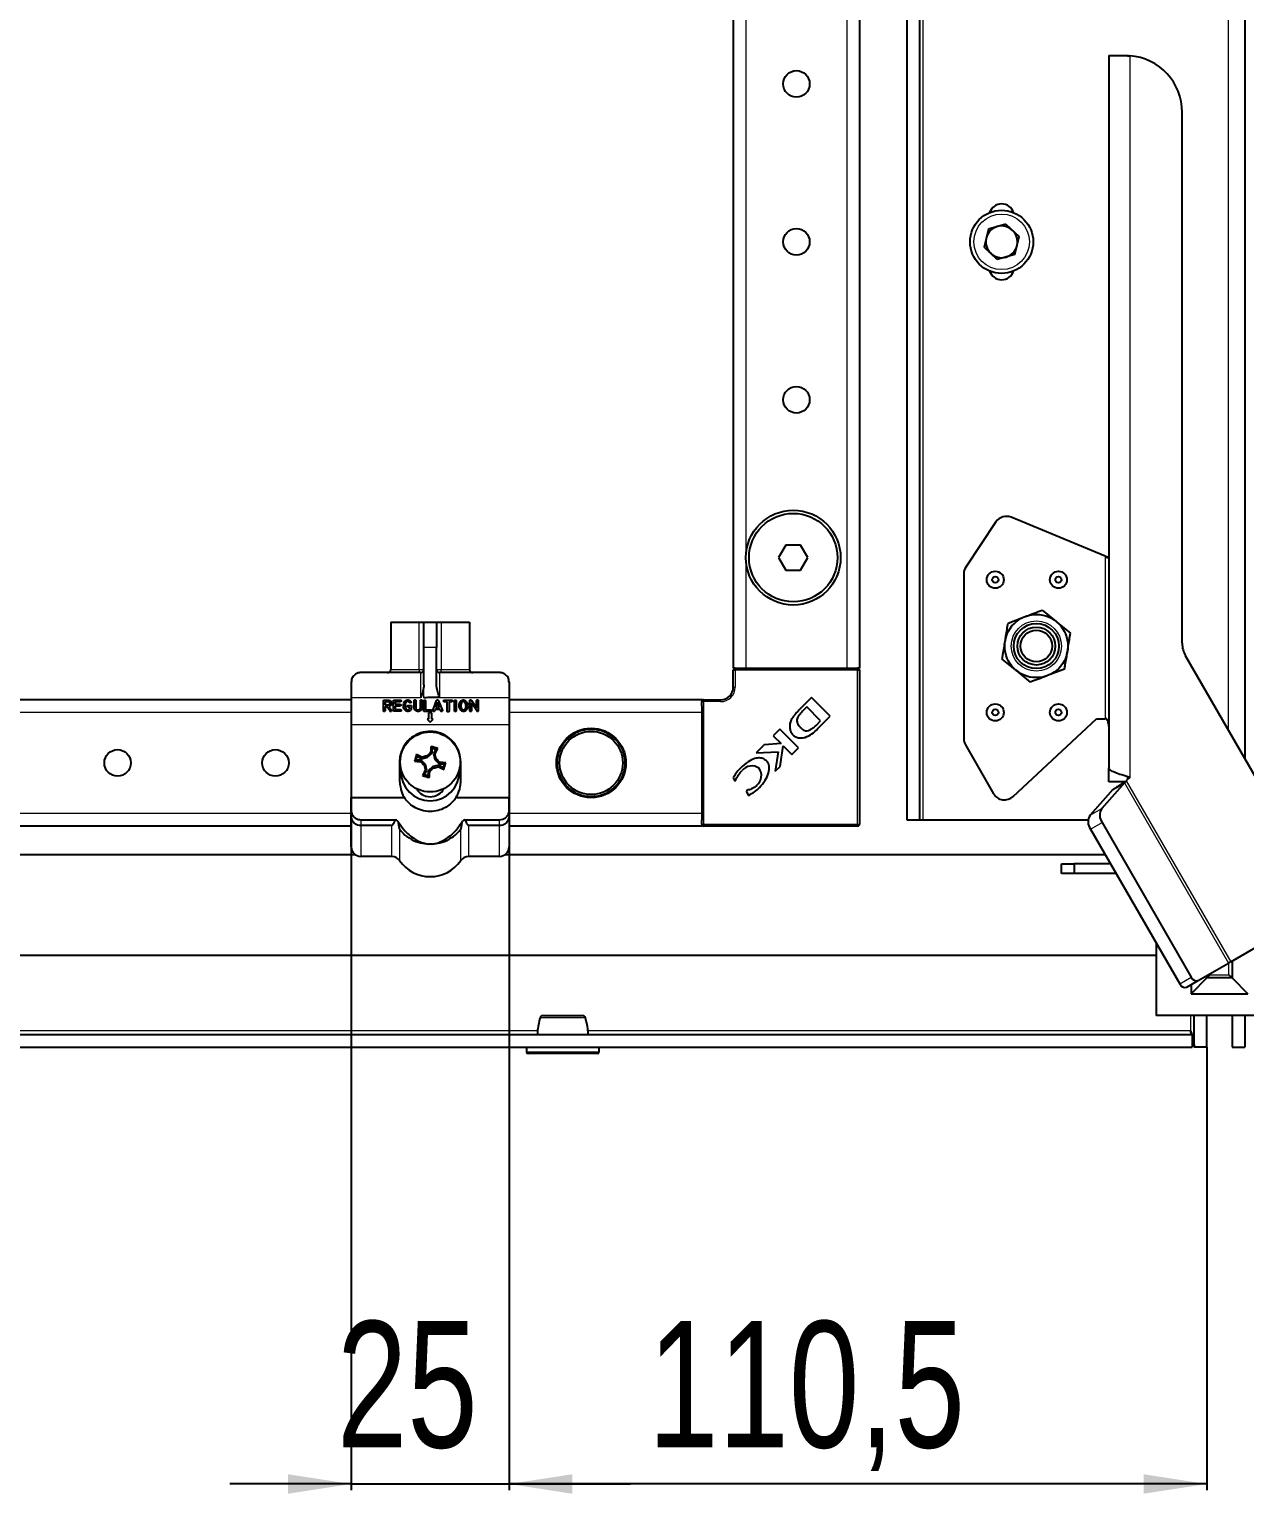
# Model space of a CAD drawing. Header units: millimetres. Extents: x -421 to 2398, y -1229 to 1219.
# Drawn here: x -64.3 to 128.1, y -774.1 to -542.3 of the extents above; entities that cross this region are included whole.
import ezdxf

# ---------------------------------------------------------------- set-up
doc = ezdxf.new("R2010")
doc.units = ezdxf.units.MM
doc.layers.add('FORMAT', color=7, linetype='Continuous')
doc.styles.add('SLDTEXTSTYLE0', font='TXT', dxfattribs={"width": 0.75})
doc.dimstyles.new('SLDDIMSTYLE0', dxfattribs={"dimtxt": 20, "dimasz": 10, "dimexe": 0, "dimexo": 0.0625, "dimgap": 5, "dimtad": 2, "dimdec": 1, "dimrnd": 1e-09, "dimzin": 12, "dimdsep": 46, "dimtxsty": 'SLDTEXTSTYLE0', "dimsah": 1, "dimcen": 0.09, "dimadec": 0, "dimazin": 3, "dimtfac": 1, "dimtofl": 0, "dimtmove": 0, "dimatfit": 3, "dimfxl": 0, "dimfrac": 2, "dimtolj": 1, "dimtzin": 12, "dimarcsym": 0})
doc.dimstyles.new('SLDDIMSTYLE1', dxfattribs={"dimtxt": 20, "dimasz": 10, "dimexe": 0, "dimexo": 0.0625, "dimgap": 5, "dimtad": 2, "dimdec": 1, "dimrnd": 1e-09, "dimzin": 12, "dimdsep": 46, "dimtxsty": 'SLDTEXTSTYLE0', "dimsah": 1, "dimcen": 0.09, "dimadec": 0, "dimazin": 3, "dimtfac": 1, "dimtmove": 0, "dimatfit": 0, "dimfxl": 0, "dimfrac": 2, "dimtolj": 1, "dimtzin": 12, "dimarcsym": 0})

# ---------------------------------------------------------------- blocks, each defined once
blk = doc.blocks.new('_D_8')
at = {"layer": 'FORMAT'}
for p, q in [((11.64, -663.91), (11.64, -773.61)), ((122.14, -703.46), (122.14, -773.61)), ((122.14, -772.61), (11.64, -772.61))]:
    blk.add_line(p, q, dxfattribs=at)
for points in [[(11.64, -772.61), (21.64, -774.15), (21.64, -771.07)], [(122.14, -772.61), (112.14, -771.07), (112.14, -774.15)]]:
    blk.add_solid(points, dxfattribs=at)
at = {"layer": 'FORMAT', "insert": (33.64, -746.83), "char_height": 20, "attachment_point": 1, "style": 'SLDTEXTSTYLE0'}
blk.add_mtext('110,5', dxfattribs=at)
blk = doc.blocks.new('_D_9')
at = {"layer": 'FORMAT'}
for p, q in [((-13.36, -663.91), (-13.36, -773.61)), ((11.64, -663.91), (11.64, -773.61)), ((-13.36, -772.61), (-32.59, -772.61)), ((-13.36, -772.61), (11.64, -772.61)), ((11.64, -772.61), (30.87, -772.61))]:
    blk.add_line(p, q, dxfattribs=at)
for points in [[(-13.36, -772.61), (-23.36, -771.07), (-23.36, -774.15)], [(11.64, -772.61), (21.64, -774.15), (21.64, -771.07)]]:
    blk.add_solid(points, dxfattribs=at)
at = {"layer": 'FORMAT', "insert": (-15.64, -746.83), "char_height": 20, "attachment_point": 1, "style": 'SLDTEXTSTYLE0'}
blk.add_mtext('25', dxfattribs=at)

msp = doc.modelspace()

# ---------------------------------------------------------------- linework, layer by layer
at = {"color": 7, "linetype": 'Continuous', "lineweight": 25}
for p, q in [((74.64, 415.55), (74.64, -667.45)), ((76.64, 415.55), (76.64, -667.45)), ((128.14, 405.84), (128.14, -657.74)), ((47.14, 391.55), (47.14, -643.45)), ((67.14, 391.55), (67.14, -643.45)), ((106.64, -546.45), (107.61, -546.45)), ((106.64, -546.45), (106.64, -659.21)), ((107.61, -546.45), (109.73, -546.45)), ((118.23, -639.5), (118.23, -555.45)), ((87.54, -573.95), (86.86, -576.77)), ((90.32, -573.13), (87.54, -573.95)), ((90.32, -573.13), (92.42, -575.13)), ((88.96, -578.77), (86.86, -576.77)), ((91.74, -577.95), (92.42, -575.13)), ((91.74, -577.95), (88.96, -578.77)), ((88.74, -620.3), (83.97, -627.45)), ((106.04, -625.7), (91.15, -619.55)), ((55.49, -623.95), (54.33, -625.95)), ((54.33, -625.95), (55.49, -627.95)), ((57.79, -623.95), (55.49, -623.95)), ((58.95, -625.95), (57.79, -623.95)), ((57.79, -627.95), (58.95, -625.95)), ((106.04, -625.7), (106.64, -625.8)), ((106.04, -625.7), (106.28, -625.95)), ((55.49, -627.95), (57.79, -627.95)), ((83.64, -628.56), (83.64, -654.6)), ((96.06, -634.25), (98.3, -636.08)), ((-7.11, -636.15), (-7.11, -643.65)), ((-7.11, -636.15), (-2.59, -636.15)), ((-2.59, -636.15), (-1.86, -636.15)), ((-1.86, -636.15), (0.14, -636.15)), ((-1.86, -640.15), (-1.86, -636.15)), ((0.14, -636.15), (0.14, -640.15)), ((0.14, -636.15), (0.86, -636.15)), ((0.86, -636.15), (5.39, -636.15)), ((5.39, -636.15), (5.39, -643.65)), ((90.67, -636.3), (93.36, -635.28)), ((-1.86, -646.09), (-1.86, -640.15)), ((0.14, -646.09), (0.14, -640.15)), ((136.6, -672.4), (118.77, -641.5)), ((-2.36, -644.15), (-11.86, -644.15)), ((10.14, -644.15), (0.64, -644.15)), ((47.14, -643.45), (47.44, -643.45)), ((47.14, -646.45), (47.14, -643.75)), ((47.44, -643.45), (48.09, -643.45)), ((48.09, -643.45), (49.14, -643.45)), ((49.14, -643.45), (65.14, -643.45)), ((65.14, -643.45), (66.19, -643.45)), ((66.19, -643.45), (66.84, -643.45)), ((66.84, -643.45), (67.14, -643.45)), ((67.14, -643.75), (67.14, -668.15)), ((94.22, -645.65), (91.98, -643.83)), ((99.61, -643.6), (96.92, -644.63)), ((-13.36, -645.65), (-13.36, -648.15)), ((11.64, -645.65), (11.64, -648.15)), ((-13.36, -648.45), (-192.86, -648.45)), ((-13.36, -648.15), (-13.36, -652.4)), ((-8.27, -650.17), (-8.27, -648.5)), ((-8.27, -648.5), (-7.51, -648.5)), ((-7.51, -648.77), (-8.01, -648.77)), ((-8.01, -648.77), (-8.01, -649.27)), ((-6.66, -650.28), (-6.66, -648.5)), ((-6.66, -648.5), (-5.6, -648.5)), ((-5.6, -648.77), (-6.4, -648.77)), ((-6.4, -648.77), (-6.4, -649.17)), ((-6.4, -649.17), (-5.65, -649.17)), ((-3.4, -649.69), (-3.4, -648.61)), ((-3.14, -648.61), (-3.14, -649.69)), ((-2.4, -649.68), (-2.4, -648.61)), ((-2.13, -648.61), (-2.13, -649.68)), ((-1.85, -650.3), (-1.85, -648.64)), ((-1.58, -648.64), (-1.58, -650.04)), ((-0.42, -650.13), (0.15, -648.59)), ((0.31, -648.83), (0.01, -649.7)), ((0.64, -649.7), (0.31, -648.83)), ((0.47, -648.61), (1.07, -650.13)), ((1.82, -648.77), (1.4, -648.77)), ((1.41, -648.5), (2.52, -648.5)), ((1.82, -650.23), (1.82, -648.77)), ((2.53, -648.77), (2.13, -648.77)), ((2.13, -648.77), (2.13, -650.23)), ((3, -650.17), (3, -648.63)), ((3.26, -648.63), (3.26, -650.17)), ((5.42, -650.17), (5.42, -648.61)), ((6.52, -650.19), (5.68, -648.93)), ((5.68, -648.93), (5.68, -650.16)), ((5.69, -648.56), (6.5, -649.8)), ((6.5, -649.8), (6.5, -648.61)), ((6.76, -648.61), (6.76, -650.17)), ((11.64, -648.15), (11.64, -652.4)), ((42.14, -648.45), (11.64, -648.45)), ((42.14, -648.45), (42.14, -648.75)), ((42.14, -649.4), (42.14, -648.75)), ((42.44, -648.45), (45.14, -648.45)), ((59.53, -648.1), (57.64, -649.99)), ((62.49, -651.06), (59.53, -648.1)), ((-8.01, -649.27), (-7.42, -649.27)), ((-8.01, -649.53), (-8.01, -650.17)), ((-7.72, -649.53), (-8.01, -649.53)), ((-7.22, -650.24), (-7.72, -649.53)), ((-7.41, -649.53), (-7.01, -650.1)), ((-5.6, -650.28), (-6.66, -650.28)), ((-5.65, -649.44), (-6.4, -649.44)), ((-6.4, -649.44), (-6.4, -650.01)), ((-6.4, -650.01), (-5.6, -650.01)), ((-4.33, -649.34), (-3.83, -649.34)), ((-4.13, -649.61), (-4.33, -649.61)), ((-3.83, -649.34), (-3.83, -649.64)), ((-0.78, -650.3), (-1.85, -650.3)), ((-1.58, -650.04), (-0.78, -650.04)), ((-0.61, -650.5), (-1.11, -650.5)), ((-1.11, -650.5), (-1.11, -651.5)), ((-0.61, -651.5), (-0.61, -650.5)), ((-0.08, -649.97), (-0.18, -650.21)), ((0.73, -649.97), (-0.08, -649.97)), ((0.01, -649.7), (0.64, -649.7)), ((0.82, -650.21), (0.73, -649.97)), ((42.14, -649.4), (42.14, -650.45)), ((42.14, -650.45), (42.14, -666.45)), ((57.64, -649.99), (57.62, -650.01)), ((58.79, -649.58), (58.13, -650.26)), ((60.97, -651.76), (58.79, -649.58)), ((60.5, -653.05), (62.49, -651.06)), ((91.45, -663.76), (104.64, -651.45)), ((104.64, -651.45), (106.04, -651.45)), ((106.28, -651.45), (106.04, -651.45)), ((-13.36, -652.4), (-13.36, -663.9)), ((-1.36, -651.5), (-0.86, -652)), ((-1.11, -651.5), (-1.36, -651.5)), ((-0.86, -652), (-0.36, -651.5)), ((-0.36, -651.5), (-0.61, -651.5)), ((11.64, -652.4), (11.64, -663.9)), ((54.53, -653.1), (53.47, -654.16)), ((57.49, -656.06), (54.53, -653.1)), ((60.25, -652.5), (60.97, -651.76)), ((-0.53, -656.1), (-0.72, -655.83)), ((-0.56, -656.89), (-0.53, -656.1)), ((-0.53, -656.1), (0.05, -656.27)), ((52.06, -655.58), (50.77, -656.86)), ((54.72, -655.4), (52.06, -655.58)), ((53.47, -654.16), (54.72, -655.4)), ((54.57, -658.99), (55.05, -655.72)), ((55.05, -655.72), (56.44, -657.11)), ((56.44, -657.11), (57.49, -656.06)), ((83.91, -655.6), (88.37, -663.33)), ((-5.71, -658.3), (-5.71, -661.3)), ((-3.06, -657.97), (-3.33, -658.16)), ((-3.06, -657.97), (-2.9, -657.39)), ((-2.27, -658), (-3.06, -657.97)), ((-2.9, -657.39), (-3.02, -657.09)), ((-2.9, -657.39), (-2.21, -657.79)), ((-2.27, -658), (-2.37, -658.23)), ((-1.6, -658.7), (-2.27, -658)), ((-2.21, -657.79), (-2.17, -657.55)), ((-2.21, -657.79), (-1.26, -657.56)), ((-1.26, -657.56), (-1.38, -657.35)), ((-1.26, -657.56), (-0.56, -656.89)), ((-0.56, -656.89), (-0.79, -656.79)), ((0.05, -656.27), (-0.35, -656.96)), ((-0.35, -656.96), (-0.12, -657.9)), ((-0.35, -656.96), (-0.11, -656.99)), ((-0.12, -657.9), (0.09, -657.78)), ((-0.12, -657.9), (0.55, -658.6)), ((0.05, -656.27), (0.35, -656.15)), ((0.55, -658.6), (0.65, -658.37)), ((1.34, -658.63), (1.61, -658.44)), ((3.99, -661.3), (3.99, -658.3)), ((50.77, -656.86), (54.24, -656.68)), ((54.24, -656.68), (53.77, -659.78)), ((-5.51, -659.8), (-5.71, -659.8)), ((-1.77, -660.34), (-2.07, -660.46)), ((-1.6, -658.7), (-1.81, -658.82)), ((-1.77, -660.34), (-1.37, -659.65)), ((-1.19, -660.51), (-1.77, -660.34)), ((-1.37, -659.65), (-1.61, -659.61)), ((-1.37, -659.65), (-1.6, -658.7)), ((-1.16, -659.71), (-1.19, -660.51)), ((-1.19, -660.51), (-1, -660.77)), ((-0.46, -659.04), (-1.16, -659.71)), ((-1.16, -659.71), (-0.93, -659.81)), ((0.49, -658.81), (-0.46, -659.04)), ((-0.46, -659.04), (-0.34, -659.25)), ((0.49, -658.81), (0.45, -659.05)), ((1.18, -659.21), (0.49, -658.81)), ((0.55, -658.6), (1.34, -658.63)), ((1.34, -658.63), (1.18, -659.21)), ((1.18, -659.21), (1.3, -659.51)), ((3.99, -659.8), (3.79, -659.8)), ((53.77, -659.78), (54.57, -658.99)), ((106.64, -661.45), (106.64, -659.21)), ((109.96, -660.76), (109.39, -661.3)), ((109.64, -661.07), (109.64, -660.65)), ((109.94, -660.74), (109.96, -660.76)), ((47.14, -660.82), (47.39, -661.33)), ((47.39, -661.33), (47.5, -661.23)), ((49.34, -662.77), (49.2, -662.91)), ((49.2, -662.91), (49.54, -663.59)), ((107.25, -662.67), (103.67, -666.72)), ((109.08, -661.61), (105.51, -665.66)), ((109.15, -661.45), (106.64, -661.45)), ((107.25, -662.67), (109.08, -661.61)), ((-13.36, -666.05), (-13.36, -663.9)), ((-13.36, -663.9), (-4.96, -663.9)), ((3.23, -663.9), (11.64, -663.9)), ((11.64, -666.05), (11.64, -663.9)), ((-13.36, -666.96), (-13.36, -666.05)), ((-13.36, -671.75), (-13.36, -666.96)), ((-11.86, -667.44), (-6.34, -667.44)), ((4.62, -667.44), (10.14, -667.44)), ((11.64, -666.05), (11.64, -666.96)), ((11.64, -666.96), (11.64, -671.75)), ((42.14, -666.45), (42.14, -667.5)), ((42.14, -668.15), (42.14, -667.5)), ((74.64, -667.45), (76.64, -667.45)), ((76.64, -667.45), (77.24, -667.45)), ((77.24, -667.45), (103.36, -667.45)), ((-13.36, -668.45), (-192.86, -668.45)), ((-11.86, -668.33), (-6.95, -668.33)), ((5.23, -668.33), (10.14, -668.33)), ((42.14, -668.45), (11.64, -668.45)), ((42.14, -668.15), (42.14, -668.45)), ((66.84, -668.45), (42.44, -668.45)), ((103.7, -668.95), (117.84, -693.43)), ((105.54, -667.89), (119.68, -692.37)), ((-218.86, -672.95), (-12.76, -672.95)), ((-6.95, -673.25), (-11.86, -673.25)), ((10.14, -673.25), (5.23, -673.25)), ((11.04, -672.95), (106.01, -672.95)), ((99.14, -675.95), (99.14, -674.45)), ((99.14, -674.45), (101.14, -674.45)), ((101.14, -674.45), (101.14, -675.95)), ((106.88, -674.45), (101.14, -674.45)), ((101.14, -675.95), (99.14, -675.95)), ((107.75, -675.95), (101.14, -675.95)), ((125.92, -689.92), (132.86, -685.91)), ((114.14, -687.02), (114.14, -698.45)), ((114.14, -688.95), (-218.86, -688.95)), ((120.79, -692.88), (125.55, -690.13)), ((125.92, -689.92), (125.55, -690.13)), ((126.15, -689.79), (126.15, -692.49)), ((118.95, -693.94), (120.79, -692.88)), ((122.13, -692.49), (119.64, -694.99)), ((122.13, -692.49), (122.63, -691.99)), ((122.13, -692.49), (122.13, -692.11)), ((126.15, -692.49), (122.13, -692.49)), ((126.15, -692.49), (125.65, -691.99)), ((126.15, -692.49), (128.64, -694.99)), ((119.64, -693.55), (119.64, -694.99)), ((119.64, -694.99), (128.64, -694.99)), ((134.14, -698.45), (114.14, -698.45)), ((120.14, -703.45), (120.14, -698.45)), ((122.14, -703.45), (122.14, -698.45)), ((126.14, -698.45), (126.14, -703.45)), ((128.14, -698.45), (128.14, -703.45)), ((-270.56, -701.45), (119.84, -701.45)), ((119.54, -700.85), (119.74, -701.45)), ((119.84, -701.45), (119.84, -703.45)), ((-270.56, -703.45), (119.84, -703.45)), ((14.39, -703.45), (14.39, -704.2)), ((25.64, -704.45), (14.64, -704.45)), ((25.89, -704.2), (25.89, -703.45)), ((122.14, -703.45), (120.14, -703.45)), ((126.14, -703.45), (128.14, -703.45))]:
    msp.add_line(p, q, dxfattribs=at)
at = {"color": 8, "linetype": 'Continuous', "lineweight": 18}
for p, q in [((77.24, -667.45), (77.24, 415.55)), ((125.54, 401.33), (125.54, -653.23)), ((49.14, 391.55), (49.14, -643.45)), ((65.14, 391.55), (65.14, -643.45)), ((109.94, -546.48), (109.94, -660.74)), ((106.04, -625.7), (106.04, -651.45)), ((-2.59, -643.65), (-2.59, -636.15)), ((0.86, -636.15), (0.86, -643.65)), ((0.14, -640.15), (-1.86, -640.15)), ((-7.11, -643.65), (-2.59, -643.65)), ((-2.59, -643.65), (-1.86, -643.65)), ((-2.36, -648.15), (-2.36, -644.15)), ((0.14, -643.65), (0.86, -643.65)), ((0.64, -644.15), (0.64, -648.08)), ((0.86, -643.65), (5.39, -643.65)), ((47.14, -643.75), (47.44, -643.75)), ((47.44, -643.75), (47.44, -643.45)), ((47.44, -643.75), (47.44, -646.45)), ((66.84, -643.75), (47.44, -643.75)), ((66.84, -643.75), (66.84, -643.45)), ((66.84, -668.15), (66.84, -643.75)), ((66.84, -643.75), (67.14, -643.75)), ((-1.86, -648.15), (-1.86, -646.09)), ((47.14, -646.45), (47.44, -646.45)), ((-2.36, -648.15), (-13.36, -648.15)), ((11.64, -648.15), (-1.86, -648.15)), ((42.14, -648.75), (42.44, -648.75)), ((42.44, -648.75), (42.44, -648.45)), ((45.14, -648.75), (42.44, -648.75)), ((42.44, -648.75), (42.44, -668.15)), ((45.14, -648.45), (45.14, -648.75)), ((-13.36, -650.45), (-192.86, -650.45)), ((42.14, -650.45), (11.64, -650.45)), ((11.64, -652.4), (-13.36, -652.4)), ((109.08, -661.61), (125.55, -690.13)), ((109.39, -661.3), (125.92, -689.92)), ((-13.36, -666.45), (-192.86, -666.45)), ((-11.86, -667.44), (-11.86, -668.33)), ((10.14, -668.33), (10.14, -667.44)), ((42.14, -666.45), (11.64, -666.45)), ((103.67, -666.72), (105.51, -665.66)), ((-11.86, -668.33), (-11.86, -673.25)), ((-6.95, -673.25), (-6.95, -668.33)), ((-5.72, -668.93), (-5.72, -673.9)), ((3.99, -673.9), (3.99, -668.93)), ((5.23, -668.33), (5.23, -673.25)), ((10.14, -673.25), (10.14, -668.33)), ((42.14, -668.15), (42.44, -668.15)), ((42.44, -668.15), (66.84, -668.15)), ((42.44, -668.45), (42.44, -668.15)), ((66.84, -668.15), (66.84, -668.45)), ((66.84, -668.15), (67.14, -668.15)), ((103.7, -668.95), (105.54, -667.89)), ((125.65, -691.99), (125.65, -690.08)), ((117.84, -693.43), (119.68, -692.37)), ((122.63, -691.82), (122.63, -691.99)), ((122.63, -691.99), (125.65, -691.99)), ((119.54, -698.45), (119.54, -700.85)), ((16.17, -700.85), (-166.89, -700.85)), ((119.54, -700.85), (24.11, -700.85)), ((14.39, -704.2), (25.89, -704.2))]:
    msp.add_line(p, q, dxfattribs=at)
at = {"color": 8, "linetype": 'Continuous', "lineweight": 18, "flags": 128}
for points in [[(-2.59, -643.65), (-2.59, -643.75), (-2.6, -643.84), (-2.61, -643.93), (-2.63, -644), (-2.65, -644.07), (-2.67, -644.11), (-2.7, -644.14), (-2.72, -644.15)], [(1, -644.15), (0.97, -644.14), (0.95, -644.11), (0.92, -644.07), (0.9, -644), (0.88, -643.93), (0.87, -643.84), (0.86, -643.75), (0.86, -643.65)]]:
    msp.add_lwpolyline(points, dxfattribs=at)
at = {"color": 7, "linetype": 'Continuous', "lineweight": 25}
for centre, radius in [((57.14, -550.95), 2.1), ((89.64, -575.95), 5), ((57.14, -575.95), 2.1), ((57.14, -600.95), 2.1), ((56.64, -625.95), 7.5), ((56.64, -625.95), 7), ((88.64, -629.45), 1.35), ((98.64, -629.45), 1.35), ((88.64, -629.45), 0.493), ((98.64, -629.45), 0.493), ((95.14, -639.95), 5), ((95.14, -639.95), 3.57), ((95.14, -639.95), 3), ((95.14, -639.95), 2.5), ((88.64, -650.45), 1.35), ((98.64, -650.45), 1.35), ((88.64, -650.45), 0.493), ((98.64, -650.45), 0.493), ((-0.86, -658.3), 4.75), ((24.64, -658.45), 5.5), ((24.64, -658.45), 5), ((-50.36, -658.45), 2.1), ((-25.36, -658.45), 2.1)]:
    msp.add_circle(centre, radius, dxfattribs=at)
at = {"color": 8, "linetype": 'Continuous', "lineweight": 18}
for centre, radius in [((89.64, -575.95), 4.4), ((95.14, -639.95), 3.97), ((24.64, -658.45), 5.3)]:
    msp.add_circle(centre, radius, dxfattribs=at)
at = {"color": 7, "linetype": 'Continuous', "lineweight": 25}
for centre, radius, start, end in [((109.23, -555.45), 9, 0, 85.4954), ((89.64, -571.95), 2, 18.21, 161.79), ((89.64, -575.95), 2.51, 106.3534, 166.3534), ((89.64, -575.95), 2.51, 46.3534, 106.3534), ((89.64, -575.95), 2.51, 346.3534, 46.3534), ((89.64, -575.95), 2.51, 166.3534, 226.3534), ((89.64, -575.95), 2.51, 286.3534, 346.3534), ((89.64, -575.95), 2.51, 226.3534, 286.3534), ((89.64, -579.95), 2, 198.21, 341.79), ((90.4, -621.41), 2, 68.1986, 146.3099), ((85.64, -628.56), 2, 146.3099, 180), ((122.23, -639.5), 4, 180, 210), ((-7.61, -643.65), 0.5, 270, 0), ((-2.36, -643.65), 0.5, 270, 0), ((0.64, -643.65), 0.5, 180, 270), ((5.89, -643.65), 0.5, 180, 270), ((47.44, -643.75), 0.3, 90, 180), ((66.84, -643.75), 0.3, 0, 90), ((45.14, -646.45), 2, 270, 0), ((42.44, -648.75), 0.3, 90, 180), ((56.84, -649.84), 4.87, 290.3445, 318.7777), ((56.07, -648.03), 6.12, 306.9888, 313.0744), ((68.14, -660.86), 69.05, 175.8232, 176.6231), ((-21.15, -727.87), 74.88, 73.3093, 74.166), ((85.64, -654.6), 2, 180, 210), ((68.71, -678.59), 74.88, 163.3093, 164.166), ((1.7, -589.3), 69.05, 265.8232, 266.6231), ((-35.8, -717.86), 69.05, 60.8523, 61.6521), ((53.01, -606.75), 75.61, 222.9111, 223.5289), ((16.84, -730.73), 75.61, 103.9464, 104.5642), ((50.69, -712.17), 75.61, 132.9111, 133.5289), ((-60.41, -623.36), 69.05, 330.8523, 331.6521), ((-73.29, -676), 75.61, 13.9464, 14.5642), ((-54.73, -709.85), 75.61, 42.9111, 43.5289), ((-3.42, -727.3), 69.05, 85.8232, 86.6231), ((-70.43, -638.01), 74.88, 343.3093, 344.166), ((-0.86, -659.8), 4.65, 180, 0), ((58.69, -693.24), 69.05, 150.8523, 151.6521), ((19.43, -588.73), 74.88, 253.3093, 254.166), ((71.57, -640.6), 75.61, 193.9464, 194.5642), ((-69.86, -655.74), 69.05, 355.8232, 356.6231), ((-52.41, -604.43), 75.61, 312.9111, 313.5289), ((-18.56, -585.87), 75.61, 283.9464, 284.5642), ((34.08, -598.75), 69.05, 240.8523, 241.6521), ((50.07, -660.86), 1.94, 53.3097, 142.3464), ((49.63, -660.45), 1.97, 308.454, 35.887), ((-0.86, -661.3), 2.5, 209.1291, 330.7764), ((90.08, -662.3), 2, 210.9638, 313.0251), ((105.32, -667.81), 1.98, 146.5519, 215.0479), ((107.16, -666.75), 1.98, 146.5519, 215.0479), ((42.44, -668.15), 0.3, 180, 270), ((66.84, -668.15), 0.3, 270, 0), ((-11.86, -671.75), 1.5, 180, 270), ((10.14, -671.75), 1.5, 270, 0), ((-6.95, -674.75), 1.5, 34.5604, 90), ((-0.86, -670.56), 5.89, 214.5604, 325.4396), ((5.23, -674.75), 1.5, 90, 145.4396), ((120.5, -692.04), 0.893, 201.9505, 288.5782), ((118.67, -693.1), 0.893, 201.9505, 288.5782), ((17.03, -698.95), 0.5, 89.9982, 165.4001), ((23.25, -698.95), 0.5, 15.316, 90.0228), ((14.64, -704.2), 0.25, 180, 270), ((25.64, -704.2), 0.25, 270, 0)]:
    msp.add_arc(centre, radius, start, end, dxfattribs=at)
at = {"color": 8, "linetype": 'Continuous', "lineweight": 18}
msp.add_arc((45.14, -646.45), 2.3, 270, 0, dxfattribs=at)
at = {"color": 7, "linetype": 'Continuous', "lineweight": 25}
msp.add_ellipse((15427.32, -648.15), major_axis=(15429.18, 0), ratio=0.000259, start_param=3.123591, end_param=3.141593, dxfattribs=at)
for points in [[(107.61, -546.45), (107.77, -546.45), (108.09, -546.46), (108.67, -546.46), (109.29, -546.47), (109.72, -546.48), (109.94, -546.48)], [(106.28, -625.95), (106.33, -625.94), (106.43, -625.92), (106.55, -625.88), (106.62, -625.85), (106.63, -625.82), (106.64, -625.81)], [(106.64, -652.65), (106.62, -652.45), (106.58, -652.05), (106.38, -651.65), (106.28, -651.45)], [(109.94, -660.74), (109.51, -660.61), (108.64, -660.36), (107.55, -659.98), (106.79, -659.59), (106.69, -659.34), (106.64, -659.21)], [(107.25, -662.67), (107.39, -662.57), (107.69, -662.38), (108.22, -662.04), (108.8, -661.68), (109.19, -661.43), (109.39, -661.3)], [(109.08, -661.61), (109.1, -661.59), (109.14, -661.54), (109.22, -661.46), (109.31, -661.38), (109.36, -661.33), (109.39, -661.3)], [(119.84, -701.45), (119.82, -701.44), (119.77, -701.42), (119.69, -701.29), (119.62, -701.09), (119.57, -700.93), (119.54, -700.85)]]:
    msp.add_open_spline(points, degree=3, dxfattribs=at)
for points, knots in [([(93.36, -635.28), (93.43, -635.25), (94.34, -634.91), (95.23, -634.57), (96.06, -634.25)], [0, 0, 0, 0, 0.070201, 1, 1, 1, 1]), ([(90.2, -639.15), (90.25, -638.89), (90.4, -637.93), (90.55, -636.99), (90.67, -636.3)], [0, 0, 0, 0, 0.268634, 1, 1, 1, 1]), ([(98.3, -636.08), (98.35, -636.12), (99.11, -636.74), (99.85, -637.34), (100.54, -637.9)], [0, 0, 0, 0, 0.0702006, 1, 1, 1, 1]), ([(89.74, -642), (89.78, -641.76), (89.93, -640.83), (90.09, -639.87), (90.2, -639.15)], [0, 0, 0, 0, 0.257551, 1, 1, 1, 1]), ([(100.08, -640.75), (100.12, -640.49), (100.27, -639.53), (100.43, -638.59), (100.54, -637.9)], [0, 0, 0, 0, 0.268634, 1, 1, 1, 1]), ([(91.98, -643.83), (91.93, -643.78), (91.17, -643.17), (90.43, -642.56), (89.74, -642)], [0, 0, 0, 0, 0.070201, 1, 1, 1, 1]), ([(99.61, -643.6), (99.65, -643.36), (99.8, -642.43), (99.96, -641.47), (100.08, -640.75)], [0, 0, 0, 0, 0.257551, 1, 1, 1, 1]), ([(-11.86, -644.15), (-11.86, -644.15), (-11.93, -644.15), (-12.28, -644.18), (-12.81, -644.41), (-13.28, -644.99), (-13.34, -645.46), (-13.36, -645.65)], [0, 0, 0, 0, 0.003231, 0.101221, 0.514725, 0.80586, 1, 1, 1, 1]), ([(11.64, -645.65), (11.61, -645.46), (11.56, -644.99), (11.09, -644.41), (10.56, -644.18), (10.21, -644.15), (10.14, -644.15), (10.14, -644.15)], [0, 0, 0, 0, 0.19414, 0.485275, 0.898779, 0.996769, 1, 1, 1, 1]), ([(-1.86, -646.09), (-1.9, -646.43), (-1.98, -647.13), (-2.24, -647.8), (-2.36, -648.15), (-2.36, -648.15)], [0, 0, 0, 0, 0.475461, 0.994056, 1, 1, 1, 1]), ([(0.64, -648.08), (0.64, -648.08), (0.63, -648.08), (0.63, -648.07), (0.61, -648.06), (0.58, -647.97), (0.46, -647.64), (0.24, -647.01), (0.17, -646.41), (0.14, -646.09)], [0, 0, 0, 0, 0.00167, 0.003889, 0.009531, 0.034361, 0.132751, 0.526214, 1, 1, 1, 1]), ([(96.92, -644.63), (96.85, -644.65), (95.94, -645), (95.05, -645.33), (94.22, -645.65)], [0, 0, 0, 0, 0.070201, 1, 1, 1, 1]), ([(-7.51, -648.5), (-7.44, -648.51), (-7.3, -648.52), (-7.19, -648.6), (-7.14, -648.64)], [0, 0, 0, 0, 0.5597473, 1, 1, 1, 1]), ([(-7.32, -648.83), (-7.35, -648.81), (-7.41, -648.77), (-7.48, -648.77), (-7.51, -648.77)], [0, 0, 0, 0, 0.559136, 1, 1, 1, 1]), ([(-7.24, -649.03), (-7.24, -648.99), (-7.25, -648.91), (-7.3, -648.86), (-7.32, -648.83)], [0, 0, 0, 0, 0.559692, 1, 1, 1, 1]), ([(-7.31, -649.22), (-7.3, -649.21), (-7.27, -649.18), (-7.24, -649.11), (-7.24, -649.06), (-7.24, -649.03)], [0, 0, 0, 0, 0.279917, 0.56006, 1, 1, 1, 1]), ([(-6.98, -649.03), (-6.98, -649.12), (-7, -649.28), (-7.12, -649.39), (-7.17, -649.44)], [0, 0, 0, 0, 0.559457, 1, 1, 1, 1]), ([(-7.14, -648.64), (-7.09, -648.7), (-6.99, -648.82), (-6.98, -648.96), (-6.98, -649.03)], [0, 0, 0, 0, 0.5589475, 1, 1, 1, 1]), ([(-5.65, -649.17), (-5.63, -649.18), (-5.59, -649.18), (-5.53, -649.2), (-5.5, -649.25), (-5.5, -649.29), (-5.5, -649.31)], [0, 0, 0, 0, 0.280945, 0.559897, 0.779525, 1, 1, 1, 1]), ([(-5.6, -648.5), (-5.58, -648.5), (-5.54, -648.51), (-5.48, -648.53), (-5.45, -648.58), (-5.45, -648.62), (-5.45, -648.63)], [0, 0, 0, 0, 0.280872, 0.559701, 0.779382, 1, 1, 1, 1]), ([(-5.45, -648.63), (-5.45, -648.66), (-5.45, -648.7), (-5.51, -648.76), (-5.57, -648.76), (-5.6, -648.77)], [0, 0, 0, 0, 0.281053, 0.559663, 1, 1, 1, 1]), ([(-5.11, -649.4), (-5.1, -649.27), (-5.09, -649.03), (-4.96, -648.82), (-4.91, -648.73)], [0, 0, 0, 0, 0.5603404, 1, 1, 1, 1]), ([(-4.91, -648.73), (-4.83, -648.65), (-4.7, -648.51), (-4.5, -648.49), (-4.42, -648.48)], [0, 0, 0, 0, 0.559217, 1, 1, 1, 1]), ([(-4.43, -648.74), (-4.46, -648.75), (-4.54, -648.75), (-4.66, -648.83), (-4.82, -649.04), (-4.83, -649.26), (-4.84, -649.4)], [0, 0, 0, 0, 0.125332, 0.250695, 0.500738, 1, 1, 1, 1]), ([(-4.24, -648.79), (-4.27, -648.77), (-4.33, -648.74), (-4.4, -648.74), (-4.43, -648.74)], [0, 0, 0, 0, 0.558634, 1, 1, 1, 1]), ([(-4.42, -648.48), (-4.35, -648.48), (-4.22, -648.49), (-4.12, -648.54), (-4.07, -648.57)], [0, 0, 0, 0, 0.560514, 1, 1, 1, 1]), ([(-4.13, -648.91), (-4.15, -648.88), (-4.18, -648.84), (-4.22, -648.8), (-4.24, -648.79)], [0, 0, 0, 0, 0.560467, 1, 1, 1, 1]), ([(-4.02, -648.97), (-4.05, -648.96), (-4.09, -648.95), (-4.12, -648.92), (-4.13, -648.91)], [0, 0, 0, 0, 0.558039, 1, 1, 1, 1]), ([(-4.07, -648.57), (-4.03, -648.6), (-3.97, -648.66), (-3.92, -648.73), (-3.9, -648.76)], [0, 0, 0, 0, 0.559542, 1, 1, 1, 1]), ([(-3.87, -648.84), (-3.87, -648.86), (-3.88, -648.9), (-3.93, -648.94), (-3.98, -648.96), (-4.01, -648.96), (-4.02, -648.97)], [0, 0, 0, 0, 0.277709, 0.558209, 0.77892, 1, 1, 1, 1]), ([(-3.9, -648.76), (-3.89, -648.77), (-3.88, -648.8), (-3.87, -648.83), (-3.87, -648.84)], [0, 0, 0, 0, 0.560691, 1, 1, 1, 1]), ([(-3.4, -648.61), (-3.4, -648.59), (-3.4, -648.56), (-3.37, -648.51), (-3.33, -648.48), (-3.3, -648.48), (-3.28, -648.48)], [0, 0, 0, 0, 0.280849, 0.55949, 0.779158, 1, 1, 1, 1]), ([(-3.28, -648.48), (-3.26, -648.48), (-3.22, -648.48), (-3.17, -648.51), (-3.14, -648.56), (-3.14, -648.6), (-3.14, -648.61)], [0, 0, 0, 0, 0.28091, 0.559174, 0.779166, 1, 1, 1, 1]), ([(-2.4, -648.61), (-2.4, -648.59), (-2.39, -648.56), (-2.37, -648.51), (-2.32, -648.48), (-2.29, -648.48), (-2.28, -648.48)], [0, 0, 0, 0, 0.2809, 0.559498, 0.779148, 1, 1, 1, 1]), ([(-2.28, -648.48), (-2.25, -648.48), (-2.21, -648.48), (-2.16, -648.51), (-2.14, -648.56), (-2.13, -648.6), (-2.13, -648.61)], [0, 0, 0, 0, 0.2808885, 0.5590229, 0.7791551, 1, 1, 1, 1]), ([(-1.85, -648.64), (-1.84, -648.62), (-1.84, -648.58), (-1.82, -648.53), (-1.77, -648.51), (-1.74, -648.5), (-1.72, -648.5)], [0, 0, 0, 0, 0.2809124, 0.5594047, 0.7791083, 1, 1, 1, 1]), ([(-1.72, -648.5), (-1.7, -648.5), (-1.66, -648.51), (-1.61, -648.54), (-1.58, -648.59), (-1.58, -648.62), (-1.58, -648.64)], [0, 0, 0, 0, 0.280813, 0.559099, 0.77917, 1, 1, 1, 1]), ([(0.15, -648.59), (0.16, -648.57), (0.17, -648.54), (0.22, -648.49), (0.27, -648.48), (0.3, -648.48)], [0, 0, 0, 0, 0.281465, 0.561772, 1, 1, 1, 1]), ([(0.3, -648.48), (0.32, -648.48), (0.37, -648.48), (0.44, -648.52), (0.46, -648.58), (0.47, -648.61)], [0, 0, 0, 0, 0.281226, 0.561522, 1, 1, 1, 1]), ([(1.27, -648.63), (1.27, -648.61), (1.27, -648.57), (1.31, -648.52), (1.36, -648.51), (1.39, -648.5), (1.41, -648.5)], [0, 0, 0, 0, 0.280713, 0.558701, 0.779045, 1, 1, 1, 1]), ([(1.4, -648.77), (1.38, -648.77), (1.34, -648.76), (1.29, -648.73), (1.27, -648.68), (1.27, -648.65), (1.27, -648.63)], [0, 0, 0, 0, 0.28076, 0.558821, 0.778915, 1, 1, 1, 1]), ([(2.52, -648.5), (2.55, -648.5), (2.59, -648.51), (2.65, -648.53), (2.68, -648.58), (2.68, -648.62), (2.68, -648.63)], [0, 0, 0, 0, 0.280951, 0.559967, 0.779431, 1, 1, 1, 1]), ([(2.68, -648.63), (2.68, -648.66), (2.68, -648.7), (2.62, -648.76), (2.56, -648.76), (2.53, -648.77)], [0, 0, 0, 0, 0.281019, 0.559679, 1, 1, 1, 1]), ([(3, -648.63), (3, -648.62), (3, -648.58), (3.03, -648.53), (3.07, -648.51), (3.1, -648.5), (3.12, -648.5)], [0, 0, 0, 0, 0.280828, 0.559417, 0.779393, 1, 1, 1, 1]), ([(3.12, -648.5), (3.14, -648.5), (3.18, -648.51), (3.23, -648.54), (3.26, -648.59), (3.26, -648.62), (3.26, -648.63)], [0, 0, 0, 0, 0.280765, 0.559178, 0.779175, 1, 1, 1, 1]), ([(3.72, -649.4), (3.72, -649.27), (3.74, -649.05), (3.84, -648.86), (3.89, -648.77)], [0, 0, 0, 0, 0.5599138, 1, 1, 1, 1]), ([(3.89, -648.77), (3.95, -648.68), (4.08, -648.52), (4.28, -648.49), (4.36, -648.48)], [0, 0, 0, 0, 0.560137, 1, 1, 1, 1]), ([(4.08, -648.95), (4.04, -649.03), (3.99, -649.17), (3.98, -649.33), (3.98, -649.4)], [0, 0, 0, 0, 0.559075, 1, 1, 1, 1]), ([(4.36, -648.74), (4.33, -648.75), (4.26, -648.75), (4.15, -648.82), (4.11, -648.9), (4.08, -648.95)], [0, 0, 0, 0, 0.279832, 0.559843, 1, 1, 1, 1]), ([(4.36, -648.48), (4.42, -648.48), (4.54, -648.49), (4.74, -648.58), (4.84, -648.7), (4.9, -648.77)], [0, 0, 0, 0, 0.280496, 0.560765, 1, 1, 1, 1]), ([(4.7, -648.95), (4.66, -648.88), (4.57, -648.77), (4.43, -648.75), (4.36, -648.74)], [0, 0, 0, 0, 0.559596, 1, 1, 1, 1]), ([(4.82, -649.4), (4.81, -649.31), (4.81, -649.15), (4.74, -649.01), (4.7, -648.95)], [0, 0, 0, 0, 0.560046, 1, 1, 1, 1]), ([(4.9, -648.77), (4.96, -648.88), (5.07, -649.08), (5.08, -649.3), (5.08, -649.4)], [0, 0, 0, 0, 0.559312, 1, 1, 1, 1]), ([(5.42, -648.61), (5.42, -648.59), (5.42, -648.55), (5.45, -648.5), (5.49, -648.48), (5.52, -648.48), (5.54, -648.48)], [0, 0, 0, 0, 0.280941, 0.559114, 0.779089, 1, 1, 1, 1]), ([(5.54, -648.48), (5.55, -648.48), (5.59, -648.48), (5.64, -648.51), (5.67, -648.54), (5.69, -648.56)], [0, 0, 0, 0, 0.280638, 0.560877, 1, 1, 1, 1]), ([(6.5, -648.61), (6.5, -648.6), (6.5, -648.56), (6.53, -648.51), (6.57, -648.48), (6.6, -648.48), (6.62, -648.48)], [0, 0, 0, 0, 0.280888, 0.559482, 0.77927, 1, 1, 1, 1]), ([(6.62, -648.48), (6.64, -648.48), (6.68, -648.48), (6.73, -648.51), (6.76, -648.56), (6.76, -648.6), (6.76, -648.61)], [0, 0, 0, 0, 0.2808356, 0.55925, 0.7791823, 1, 1, 1, 1]), ([(-8.15, -650.3), (-8.17, -650.3), (-8.21, -650.3), (-8.25, -650.26), (-8.27, -650.21), (-8.27, -650.18), (-8.27, -650.17)], [0, 0, 0, 0, 0.2804367, 0.5582807, 0.7788987, 1, 1, 1, 1]), ([(-8.01, -650.17), (-8.01, -650.19), (-8.01, -650.23), (-8.05, -650.28), (-8.1, -650.3), (-8.13, -650.3), (-8.15, -650.3)], [0, 0, 0, 0, 0.280498, 0.558325, 0.778868, 1, 1, 1, 1]), ([(-7.42, -649.27), (-7.4, -649.27), (-7.36, -649.26), (-7.33, -649.23), (-7.31, -649.22)], [0, 0, 0, 0, 0.558174, 1, 1, 1, 1]), ([(-7.17, -649.44), (-7.21, -649.47), (-7.29, -649.52), (-7.37, -649.53), (-7.41, -649.53)], [0, 0, 0, 0, 0.56031, 1, 1, 1, 1]), ([(-7.13, -650.3), (-7.14, -650.3), (-7.16, -650.3), (-7.2, -650.28), (-7.21, -650.26), (-7.22, -650.24)], [0, 0, 0, 0, 0.28022, 0.561305, 1, 1, 1, 1]), ([(-6.98, -650.17), (-6.98, -650.19), (-6.99, -650.23), (-7.03, -650.27), (-7.08, -650.3), (-7.11, -650.3), (-7.13, -650.3)], [0, 0, 0, 0, 0.278138, 0.5585442, 0.7791606, 1, 1, 1, 1]), ([(-7.01, -650.1), (-7, -650.12), (-6.98, -650.13), (-6.98, -650.16), (-6.98, -650.17)], [0, 0, 0, 0, 0.5610793, 1, 1, 1, 1]), ([(-5.5, -649.31), (-5.5, -649.33), (-5.5, -649.37), (-5.56, -649.43), (-5.62, -649.44), (-5.65, -649.44)], [0, 0, 0, 0, 0.281099, 0.559768, 1, 1, 1, 1]), ([(-5.6, -650.01), (-5.58, -650.01), (-5.54, -650.02), (-5.48, -650.04), (-5.45, -650.09), (-5.45, -650.13), (-5.45, -650.15)], [0, 0, 0, 0, 0.280912, 0.559714, 0.779499, 1, 1, 1, 1]), ([(-5.45, -650.15), (-5.45, -650.17), (-5.45, -650.21), (-5.51, -650.27), (-5.57, -650.27), (-5.6, -650.28)], [0, 0, 0, 0, 0.281214, 0.559901, 1, 1, 1, 1]), ([(-4.92, -650.01), (-4.98, -649.9), (-5.09, -649.72), (-5.1, -649.5), (-5.11, -649.4)], [0, 0, 0, 0, 0.5593467, 1, 1, 1, 1]), ([(-4.39, -650.3), (-4.45, -650.3), (-4.56, -650.29), (-4.76, -650.2), (-4.86, -650.08), (-4.92, -650.01)], [0, 0, 0, 0, 0.2803143, 0.5605072, 1, 1, 1, 1]), ([(-4.84, -649.4), (-4.84, -649.49), (-4.83, -649.64), (-4.75, -649.77), (-4.72, -649.83)], [0, 0, 0, 0, 0.55998, 1, 1, 1, 1]), ([(-4.72, -649.83), (-4.68, -649.89), (-4.59, -650.01), (-4.46, -650.03), (-4.4, -650.04)], [0, 0, 0, 0, 0.560858, 1, 1, 1, 1]), ([(-4.46, -649.47), (-4.46, -649.45), (-4.45, -649.41), (-4.42, -649.37), (-4.37, -649.34), (-4.34, -649.34), (-4.33, -649.34)], [0, 0, 0, 0, 0.280637, 0.55889, 0.779144, 1, 1, 1, 1]), ([(-4.33, -649.61), (-4.35, -649.6), (-4.39, -649.6), (-4.44, -649.57), (-4.46, -649.52), (-4.46, -649.49), (-4.46, -649.47)], [0, 0, 0, 0, 0.280664, 0.558735, 0.779002, 1, 1, 1, 1]), ([(-4.4, -650.04), (-4.37, -650.04), (-4.31, -650.03), (-4.21, -649.98), (-4.18, -649.91), (-4.16, -649.87)], [0, 0, 0, 0, 0.281265, 0.561609, 1, 1, 1, 1]), ([(-4.04, -650.18), (-4.1, -650.22), (-4.21, -650.29), (-4.33, -650.3), (-4.39, -650.3)], [0, 0, 0, 0, 0.5589984, 1, 1, 1, 1]), ([(-4.16, -649.87), (-4.15, -649.82), (-4.13, -649.73), (-4.13, -649.64), (-4.13, -649.61)], [0, 0, 0, 0, 0.559597, 1, 1, 1, 1]), ([(-3.83, -649.64), (-3.84, -649.75), (-3.85, -649.96), (-3.99, -650.11), (-4.04, -650.18)], [0, 0, 0, 0, 0.560493, 1, 1, 1, 1]), ([(-3.19, -650.17), (-3.26, -650.09), (-3.38, -649.96), (-3.4, -649.77), (-3.4, -649.69)], [0, 0, 0, 0, 0.558332, 1, 1, 1, 1]), ([(-2.75, -650.3), (-2.84, -650.3), (-3, -650.29), (-3.13, -650.2), (-3.19, -650.17)], [0, 0, 0, 0, 0.5592502, 1, 1, 1, 1]), ([(-3.14, -649.69), (-3.14, -649.75), (-3.13, -649.85), (-3.05, -649.93), (-3.02, -649.96)], [0, 0, 0, 0, 0.560313, 1, 1, 1, 1]), ([(-3.02, -649.96), (-2.98, -649.99), (-2.9, -650.04), (-2.81, -650.04), (-2.77, -650.04)], [0, 0, 0, 0, 0.559441, 1, 1, 1, 1]), ([(-2.77, -650.04), (-2.71, -650.03), (-2.6, -650.02), (-2.47, -649.93), (-2.4, -649.8), (-2.4, -649.72), (-2.4, -649.68)], [0, 0, 0, 0, 0.280935, 0.559487, 0.779245, 1, 1, 1, 1]), ([(-2.13, -649.68), (-2.14, -649.77), (-2.15, -649.95), (-2.31, -650.17), (-2.53, -650.27), (-2.67, -650.29), (-2.75, -650.3)], [0, 0, 0, 0, 0.280416, 0.558636, 0.778958, 1, 1, 1, 1]), ([(-0.78, -650.04), (-0.76, -650.04), (-0.72, -650.04), (-0.66, -650.07), (-0.63, -650.12), (-0.63, -650.15), (-0.63, -650.17)], [0, 0, 0, 0, 0.280855, 0.559718, 0.779518, 1, 1, 1, 1]), ([(-0.63, -650.17), (-0.63, -650.19), (-0.63, -650.23), (-0.69, -650.3), (-0.75, -650.3), (-0.78, -650.3)], [0, 0, 0, 0, 0.281266, 0.560078, 1, 1, 1, 1]), ([(-0.43, -650.18), (-0.43, -650.17), (-0.43, -650.15), (-0.42, -650.13), (-0.42, -650.13)], [0, 0, 0, 0, 0.559504, 1, 1, 1, 1]), ([(-0.31, -650.3), (-0.33, -650.3), (-0.36, -650.29), (-0.4, -650.26), (-0.43, -650.22), (-0.43, -650.19), (-0.43, -650.18)], [0, 0, 0, 0, 0.2795786, 0.5591942, 0.7795822, 1, 1, 1, 1]), ([(-0.18, -650.21), (-0.18, -650.23), (-0.19, -650.26), (-0.24, -650.3), (-0.28, -650.3), (-0.31, -650.3)], [0, 0, 0, 0, 0.28077, 0.560807, 1, 1, 1, 1]), ([(0.93, -650.3), (0.92, -650.3), (0.89, -650.3), (0.84, -650.26), (0.83, -650.23), (0.82, -650.21)], [0, 0, 0, 0, 0.280695, 0.560335, 1, 1, 1, 1]), ([(1.08, -650.18), (1.08, -650.2), (1.07, -650.24), (1.03, -650.28), (0.98, -650.3), (0.95, -650.3), (0.93, -650.3)], [0, 0, 0, 0, 0.2785174, 0.5586134, 0.7793328, 1, 1, 1, 1]), ([(1.07, -650.13), (1.07, -650.13), (1.08, -650.15), (1.08, -650.17), (1.08, -650.18)], [0, 0, 0, 0, 0.560081, 1, 1, 1, 1]), ([(1.97, -650.37), (1.94, -650.37), (1.9, -650.37), (1.85, -650.34), (1.82, -650.28), (1.82, -650.25), (1.82, -650.23)], [0, 0, 0, 0, 0.280822, 0.559059, 0.779094, 1, 1, 1, 1]), ([(2.13, -650.23), (2.13, -650.26), (2.13, -650.3), (2.06, -650.37), (2, -650.37), (1.97, -650.37)], [0, 0, 0, 0, 0.280801, 0.559621, 1, 1, 1, 1]), ([(3.12, -650.3), (3.1, -650.3), (3.06, -650.3), (3.01, -650.26), (3, -650.21), (3, -650.18), (3, -650.17)], [0, 0, 0, 0, 0.2804367, 0.5582807, 0.7788987, 1, 1, 1, 1]), ([(3.26, -650.17), (3.26, -650.19), (3.26, -650.23), (3.22, -650.28), (3.17, -650.3), (3.13, -650.3), (3.12, -650.3)], [0, 0, 0, 0, 0.280518, 0.5583, 0.778735, 1, 1, 1, 1]), ([(3.9, -650.02), (3.84, -649.91), (3.73, -649.72), (3.72, -649.5), (3.72, -649.4)], [0, 0, 0, 0, 0.559149, 1, 1, 1, 1]), ([(4.39, -650.3), (4.34, -650.3), (4.23, -650.29), (4.04, -650.2), (3.95, -650.09), (3.9, -650.02)], [0, 0, 0, 0, 0.280367, 0.560574, 1, 1, 1, 1]), ([(3.98, -649.4), (3.98, -649.49), (3.99, -649.64), (4.06, -649.78), (4.09, -649.84)], [0, 0, 0, 0, 0.560273, 1, 1, 1, 1]), ([(4.09, -649.84), (4.13, -649.9), (4.21, -650.01), (4.34, -650.03), (4.39, -650.04)], [0, 0, 0, 0, 0.560567, 1, 1, 1, 1]), ([(4.39, -650.04), (4.43, -650.03), (4.5, -650.03), (4.62, -649.97), (4.68, -649.89), (4.71, -649.84)], [0, 0, 0, 0, 0.280435, 0.560605, 1, 1, 1, 1]), ([(4.91, -650.02), (4.83, -650.11), (4.69, -650.27), (4.48, -650.29), (4.39, -650.3)], [0, 0, 0, 0, 0.559137, 1, 1, 1, 1]), ([(4.71, -649.84), (4.75, -649.76), (4.81, -649.62), (4.82, -649.47), (4.82, -649.4)], [0, 0, 0, 0, 0.559133, 1, 1, 1, 1]), ([(5.08, -649.4), (5.07, -649.52), (5.06, -649.74), (4.95, -649.93), (4.91, -650.02)], [0, 0, 0, 0, 0.559865, 1, 1, 1, 1]), ([(5.54, -650.3), (5.52, -650.3), (5.48, -650.3), (5.42, -650.25), (5.42, -650.2), (5.42, -650.17)], [0, 0, 0, 0, 0.281503, 0.560294, 1, 1, 1, 1]), ([(5.68, -650.16), (5.68, -650.18), (5.68, -650.23), (5.64, -650.28), (5.59, -650.3), (5.55, -650.3), (5.54, -650.3)], [0, 0, 0, 0, 0.280569, 0.558477, 0.77887, 1, 1, 1, 1]), ([(6.64, -650.3), (6.62, -650.3), (6.59, -650.29), (6.55, -650.25), (6.53, -650.21), (6.52, -650.19)], [0, 0, 0, 0, 0.278585, 0.5588661, 1, 1, 1, 1]), ([(6.76, -650.17), (6.76, -650.19), (6.76, -650.23), (6.73, -650.27), (6.68, -650.3), (6.65, -650.3), (6.64, -650.3)], [0, 0, 0, 0, 0.2809531, 0.5593907, 0.7790729, 1, 1, 1, 1]), ([(56.49, -651.34), (56.38, -651.54), (56.18, -651.93), (56.06, -652.56), (56.1, -653.15), (56.3, -653.69), (56.66, -654.12), (57.17, -654.42), (57.83, -654.53), (58.28, -654.45), (58.53, -654.4)], [0, 0, 0, 0, 0.138091, 0.265455, 0.384013, 0.496103, 0.605759, 0.71979, 0.847662, 1, 1, 1, 1]), ([(57.17, -650.49), (57.03, -650.64), (56.79, -650.91), (56.58, -651.2), (56.49, -651.34)], [0, 0, 0, 0, 0.55183, 1, 1, 1, 1]), ([(57.62, -650.01), (57.55, -650.08), (57.4, -650.24), (57.25, -650.41), (57.17, -650.49)], [0, 0, 0, 0, 0.486421, 1, 1, 1, 1]), ([(58.13, -650.26), (57.94, -650.46), (57.59, -650.82), (57.26, -651.36), (57.2, -651.81), (57.27, -652.15), (57.46, -652.51), (57.66, -652.72), (57.76, -652.83)], [0, 0, 0, 0, 0.274676, 0.503042, 0.607381, 0.716579, 0.843412, 1, 1, 1, 1]), ([(3.99, -658.3), (3.94, -657.8), (3.86, -656.79), (3.08, -655.33), (1.89, -654.21), (0.43, -653.53), (-1.19, -653.37), (-2.79, -653.75), (-4.17, -654.63), (-5.15, -655.88), (-5.65, -657.17), (-5.69, -657.96), (-5.71, -658.3)], [0, 0, 0, 0, 0.108524, 0.217459, 0.318088, 0.417791, 0.519828, 0.622975, 0.725929, 0.827131, 0.926323, 1, 1, 1, 1]), ([(57.76, -652.83), (57.86, -652.93), (58.03, -653.09), (58.31, -653.27), (58.58, -653.36), (58.91, -653.37), (59.31, -653.21), (59.59, -653.02), (59.75, -652.92)], [0, 0, 0, 0, 0.176808, 0.319231, 0.43938, 0.552395, 0.749205, 1, 1, 1, 1]), ([(52.48, -658.19), (52.31, -658.05), (51.98, -657.77), (51.28, -657.61), (50.41, -657.74), (49.33, -658.3), (48.64, -658.94), (48.25, -659.31)], [0, 0, 0, 0, 0.130532, 0.266031, 0.423997, 0.666819, 1, 1, 1, 1]), ([(51.27, -662.36), (51.6, -661.98), (52.22, -661.29), (52.77, -660.12), (52.9, -659.18), (52.75, -658.54), (52.57, -658.3), (52.48, -658.19)], [0, 0, 0, 0, 0.315674, 0.58952, 0.813199, 0.909026, 1, 1, 1, 1]), ([(48.25, -659.31), (48, -659.58), (47.57, -660.04), (47.27, -660.59), (47.14, -660.82)], [0, 0, 0, 0, 0.577653, 1, 1, 1, 1]), ([(47.5, -661.23), (47.64, -660.91), (47.91, -660.34), (48.34, -659.88), (48.53, -659.67)], [0, 0, 0, 0, 0.547643, 1, 1, 1, 1]), ([(-5.71, -661.3), (-5.63, -661.93), (-5.46, -663.2), (-4.99, -663.84), (-4.96, -663.89), (-4.96, -663.9)], [0, 0, 0, 0, 0.417668, 0.852903, 1, 1, 1, 1]), ([(3.23, -663.9), (3.28, -663.82), (3.39, -663.66), (3.91, -662.58), (3.97, -661.6), (3.99, -661.3)], [0, 0, 0, 0, 0.378823, 0.812228, 1, 1, 1, 1]), ([(50.86, -662), (50.6, -662.22), (50.15, -662.59), (49.58, -662.72), (49.34, -662.77)], [0, 0, 0, 0, 0.579608, 1, 1, 1, 1]), ([(49.54, -663.59), (49.88, -663.41), (50.51, -663.07), (51.03, -662.58), (51.27, -662.36)], [0, 0, 0, 0, 0.5368, 1, 1, 1, 1]), ([(3.23, -663.9), (3.21, -663.94), (3.17, -664), (2.81, -664.51), (2.16, -665.14), (1.23, -665.73), (0.08, -666.11), (-1.25, -666.2), (-2.6, -665.9), (-3.72, -665.28), (-4.45, -664.6), (-4.84, -664.09), (-4.95, -663.91), (-4.95, -663.9), (-4.96, -663.9)], [0, 0, 0, 0, 0.088505, 0.177138, 0.262858, 0.344694, 0.430485, 0.525193, 0.625645, 0.723911, 0.812494, 0.894483, 0.978997, 1, 1, 1, 1]), ([(-13.36, -666.05), (-13.35, -666.19), (-13.32, -666.47), (-13.08, -666.88), (-12.72, -667.2), (-12.29, -667.4), (-11.99, -667.43), (-11.86, -667.44)], [0, 0, 0, 0, 0.205683, 0.411346, 0.618649, 0.832339, 1, 1, 1, 1]), ([(-13.36, -666.96), (-13.36, -666.97), (-13.36, -667.07), (-13.33, -667.33), (-13.16, -667.7), (-12.82, -668.05), (-12.37, -668.29), (-12.03, -668.32), (-11.86, -668.33)], [0, 0, 0, 0, 0.017854, 0.141405, 0.356083, 0.570731, 0.785365, 1, 1, 1, 1]), ([(-6.95, -668.33), (-6.95, -668.33), (-6.93, -668.33), (-6.9, -668.32), (-6.83, -668.29), (-6.7, -668.14), (-6.54, -667.85), (-6.41, -667.59), (-6.34, -667.44)], [0, 0, 0, 0, 0.008383, 0.019125, 0.04457, 0.140638, 0.521171, 1, 1, 1, 1]), ([(-5.98, -667.67), (-6, -667.66), (-6.11, -667.56), (-6.24, -667.5), (-6.34, -667.44)], [0, 0, 0, 0, 0.161974, 1, 1, 1, 1]), ([(-5.98, -667.67), (-5.95, -667.83), (-5.91, -668.1), (-5.84, -668.45), (-5.8, -668.69), (-5.75, -668.85), (-5.72, -668.93)], [0, 0, 0, 0, 0.383006, 0.690448, 0.847653, 1, 1, 1, 1]), ([(-5.98, -667.67), (-5.68, -668.13), (-4.96, -669.23), (-3.57, -670.41), (-2.22, -671.12), (-1.41, -671.24), (-1.12, -671.29)], [0, 0, 0, 0, 0.255351, 0.615516, 0.86211, 1, 1, 1, 1]), ([(-0.6, -671.29), (-0.39, -671.26), (0.33, -671.16), (1.7, -670.52), (3.16, -669.33), (3.93, -668.16), (4.25, -667.67)], [0, 0, 0, 0, 0.101651, 0.345128, 0.729048, 1, 1, 1, 1]), ([(3.99, -668.93), (3.99, -668.93), (4, -668.93), (4, -668.91), (4.02, -668.88), (4.05, -668.78), (4.12, -668.46), (4.18, -668.09), (4.24, -667.77), (4.25, -667.67)], [0, 0, 0, 0, 0.003748, 0.008698, 0.018275, 0.054741, 0.199177, 0.774578, 1, 1, 1, 1]), ([(4.62, -667.44), (4.52, -667.49), (4.39, -667.56), (4.28, -667.65), (4.25, -667.67)], [0, 0, 0, 0, 0.7894027, 1, 1, 1, 1]), ([(4.62, -667.44), (4.65, -667.5), (4.71, -667.64), (4.81, -667.83), (4.9, -668.01), (4.97, -668.12), (5.03, -668.2), (5.07, -668.25), (5.11, -668.28), (5.14, -668.3), (5.17, -668.32), (5.19, -668.33), (5.21, -668.33), (5.22, -668.33), (5.23, -668.33)], [0, 0, 0, 0, 0.193858, 0.459768, 0.637307, 0.756, 0.835565, 0.889145, 0.925488, 0.950425, 0.97632, 0.986721, 0.99531, 1, 1, 1, 1]), ([(10.14, -667.44), (10.31, -667.42), (10.64, -667.39), (11.09, -667.14), (11.43, -666.78), (11.61, -666.39), (11.63, -666.15), (11.64, -666.05)], [0, 0, 0, 0, 0.2129, 0.425707, 0.640613, 0.853382, 1, 1, 1, 1]), ([(10.14, -668.33), (10.31, -668.32), (10.64, -668.29), (11.09, -668.05), (11.43, -667.7), (11.6, -667.33), (11.64, -667.07), (11.64, -666.97), (11.64, -666.96)], [0, 0, 0, 0, 0.214635, 0.429269, 0.643917, 0.858595, 0.982146, 1, 1, 1, 1]), ([(-5.72, -668.93), (-5.53, -669.16), (-5.02, -669.79), (-3.91, -670.58), (-2.51, -671.15), (-1.55, -671.24), (-1.12, -671.29)], [0, 0, 0, 0, 0.169618, 0.470039, 0.762685, 1, 1, 1, 1]), ([(-0.6, -671.29), (-0.18, -671.24), (0.78, -671.15), (2.18, -670.58), (3.29, -669.79), (3.81, -669.16), (3.99, -668.93)], [0, 0, 0, 0, 0.2373508, 0.5299542, 0.8303306, 1, 1, 1, 1]), ([(-0.6, -671.29), (-0.7, -671.29), (-0.88, -671.3), (-1.05, -671.29), (-1.12, -671.29)], [0, 0, 0, 0, 0.558993, 1, 1, 1, 1]), ([(16.55, -698.8), (16.36, -699.54), (16.14, -700.4), (16.12, -701.32), (16.12, -701.45)], [0, 0, 0, 0, 0.85815, 1, 1, 1, 1]), ([(17.03, -698.45), (17.07, -698.45), (17.15, -698.45), (17.71, -698.45), (18.52, -698.45), (19.51, -698.45), (20.57, -698.45), (21.36, -698.45), (21.75, -698.45), (21.84, -698.45)], [0, 0, 0, 0, 0.158514, 0.317278, 0.475863, 0.634247, 0.792477, 0.950708, 1, 1, 1, 1]), ([(21.84, -698.45), (22.03, -698.45), (22.5, -698.45), (23.05, -698.45), (23.18, -698.45), (23.24, -698.45)], [0, 0, 0, 0, 0.256553, 0.627981, 1, 1, 1, 1]), ([(24.16, -701.45), (24.16, -701.32), (24.14, -700.4), (23.92, -699.54), (23.73, -698.8)], [0, 0, 0, 0, 0.14185, 1, 1, 1, 1]), ([(119.84, -701.75), (119.87, -701.83), (119.98, -702.15), (120.1, -702.72), (120.13, -703.2), (120.14, -703.45)], [0, 0, 0, 0, 0.1417423, 0.5662026, 1, 1, 1, 1])]:
    msp.add_open_spline(points, degree=3, knots=knots, dxfattribs=at)
at = {"color": 8, "linetype": 'Continuous', "lineweight": 18}
for points, knots in [([(22.11, -698.83), (22, -698.83), (21.55, -698.83), (21.03, -698.83), (20.23, -698.83), (19.41, -698.83), (18.27, -698.83), (17.32, -698.83), (16.74, -698.83), (16.48, -698.83), (16.55, -698.83), (16.56, -698.83)], [0, 0, 0, 0, 0.048751, 0.204942, 0.205393, 0.362034, 0.518827, 0.675799, 0.832923, 0.989778, 1, 1, 1, 1]), ([(23.7, -698.83), (23.71, -698.83), (23.77, -698.83), (23.46, -698.83), (22.88, -698.83), (22.33, -698.83), (22.11, -698.83)], [0, 0, 0, 0, 0.083271, 0.424284, 0.764725, 1, 1, 1, 1])]:
    msp.add_open_spline(points, degree=3, knots=knots, dxfattribs=at)

# ---------------------------------------------------------------- dimensions: what is measured, and where the dimension line sits
at = {"layer": 'FORMAT'}
for p1, dimstyle, picture, middle in [((-13.36, -663.9), 'SLDDIMSTYLE1', '_D_9', (-0.86, -772.61)), ((122.14, -703.45), 'SLDDIMSTYLE0', '_D_8', (66.89, -772.61))]:
    dim = msp.add_linear_dim(base=(11.64, -772.61), p1=p1, p2=(11.64, -663.9), angle=0, dimstyle=dimstyle, dxfattribs=at)
    dim.commit()
    dim.dimension.update_dxf_attribs({"geometry": picture, "text_midpoint": middle, "dimtype": 160})

doc.saveas('drawing.dxf')
